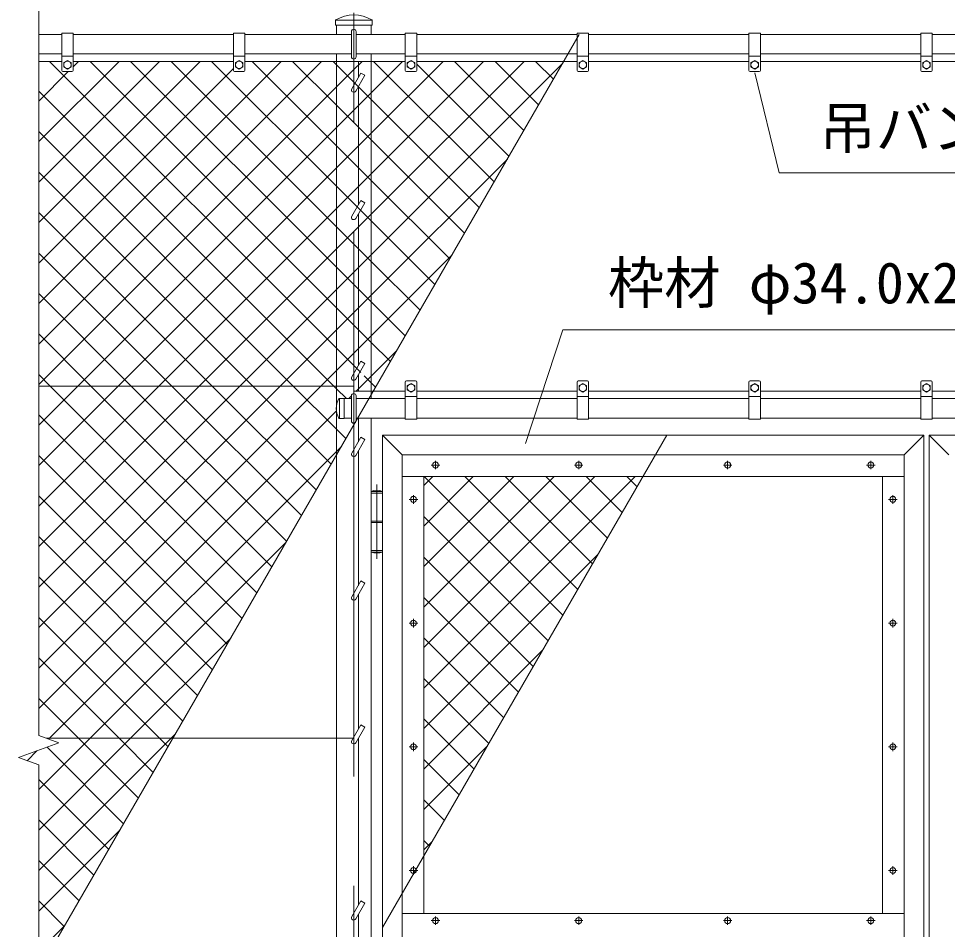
# Model space of a CAD drawing. Units: millimetres, scale not verified. Extents: x -6300 to 6300, y -4455 to 4455.
# Drawn here: x 331 to 1953, y -112 to 1479 of the extents above; entities that cross this region are included whole.
import ezdxf
from ezdxf.enums import TextEntityAlignment as Align

# ---------------------------------------------------------------- set-up
doc = ezdxf.new("R2010")
doc.units = ezdxf.units.MM
doc.header["$LTSCALE"] = 30
doc.linetypes.add('USER1', pattern=[50.8, 31.75, -6.35, 6.35, -6.35])
for name, color, linetype, lineweight in [('0-0_D-STR1', 1, 'Continuous', 18), ('0-1_D-STR3', 3, 'Continuous', 13), ('0-2_D-BMK', 2, 'USER1', 13), ('0-5_D-DCR-HCH', 7, 'Continuous', 9), ('0-6_D-STR-DIM', 7, 'Continuous', 9), ('0-8_D-STR-TXT', 7, 'Continuous', 9), ('0-A_Defpoints', 8, 'Continuous', 18), ('0-B_D-STR2', 7, 'Continuous', 9)]:
    doc.layers.add(name, color=color, linetype=linetype, lineweight=lineweight)
doc.styles.add('ＭＳ ゴシック', font='')
doc.styles.get('ＭＳ ゴシック').set_extended_font_data('MS Gothic')

msp = doc.modelspace()

# ---------------------------------------------------------------- linework, layer by layer
at = {"layer": '0-0_D-STR1'}
for p, q in [((884.29, 1475.95), (947.82, 1475.95)), ((883.96, 1475.01), (883.96, 1466.95)), ((883.96, 1466.95), (948.16, 1466.95)), ((885.81, 1450.95), (885.81, 1466.95)), ((946.31, 1466.95), (946.31, 1450.95)), ((948.16, 1475.01), (948.16, 1466.95)), ((366.06, 1450.95), (406.06, 1450.95)), ((426.06, 1450.95), (706.06, 1450.95)), ((726.06, 1450.95), (912.06, 1450.95)), ((1006.06, 1450.95), (920.06, 1450.95)), ((1306.06, 1450.95), (1026.06, 1450.95)), ((1606.06, 1450.95), (1326.06, 1450.95)), ((1906.06, 1450.95), (1626.06, 1450.95)), ((2206.06, 1450.95), (1926.06, 1450.95)), ((366.06, 1416.95), (406.06, 1416.95)), ((426.06, 1416.95), (706.06, 1416.95)), ((726.06, 1416.95), (912.06, 1416.95)), ((885.81, -985.05), (885.81, 1416.95)), ((1006.06, 1416.95), (920.06, 1416.95)), ((946.31, 1416.95), (946.31, 814.95)), ((1306.06, 1416.95), (1026.06, 1416.95)), ((1606.06, 1416.95), (1326.06, 1416.95)), ((1906.06, 1416.95), (1626.06, 1416.95)), ((2206.06, 1416.95), (1926.06, 1416.95)), ((890.73, 815.45), (899.06, 815.45)), ((891.06, 815.45), (891.06, 780.45)), ((899.06, 815.45), (899.06, 780.45)), ((912.06, 814.95), (899.06, 814.95)), ((1006.06, 814.95), (920.06, 814.95)), ((1306.06, 814.95), (1026.06, 814.95)), ((1606.06, 814.95), (1326.06, 814.95)), ((1906.06, 814.95), (1626.06, 814.95)), ((2206.06, 814.95), (1926.06, 814.95)), ((890.73, 780.45), (899.06, 780.45)), ((912.06, 780.95), (899.06, 780.95)), ((1006.06, 780.95), (920.06, 780.95)), ((946.31, 780.95), (946.31, -1354.05)), ((1306.06, 780.95), (1026.06, 780.95)), ((1606.06, 780.95), (1326.06, 780.95)), ((1906.06, 780.95), (1626.06, 780.95)), ((2206.06, 780.95), (1926.06, 780.95)), ((966.31, -1019.05), (966.31, 750.95)), ((966.31, 750.95), (1911.31, 750.95)), ((966.31, 750.95), (1000.31, 716.95)), ((1911.31, 750.95), (1877.31, 716.95)), ((1911.31, 750.95), (1911.31, -126.05)), ((2865.81, 750.95), (1920.81, 750.95)), ((1920.81, 750.95), (1954.81, 716.95)), ((1920.81, 750.95), (1920.81, -126.05)), ((1000.31, -985.05), (1000.31, 716.95)), ((1000.31, 716.95), (1877.31, 716.95)), ((1877.31, 716.95), (1877.31, -126.05)), ((1000.31, 678.95), (1877.31, 678.95)), ((1038.31, -84.05), (1038.31, 678.95)), ((1839.31, 678.95), (1839.31, -84.05)), ((1877.31, -84.05), (1000.31, -84.05))]:
    msp.add_line(p, q, dxfattribs=at)
for centre, radius, start, end in [((885.46, 1475.01), 1.5, 120.85073, 180), ((916.06, 1423.78), 61.17, 59.14927, 120.85073), ((946.66, 1475.01), 1.5, 0, 59.14927), ((921.28, 797.95), 35.72, 151.52136, 208.47864), ((890.73, 814.45), 1, 90, 147.70173), ((890.73, 781.45), 1, 212.29827, 270)]:
    msp.add_arc(centre, radius, start, end, dxfattribs=at)
at = {"layer": '0-1_D-STR3'}
for p, q in [((406.06, 1452.95), (406.06, 1387.95)), ((406.06, 1452.95), (426.06, 1452.95)), ((426.06, 1452.95), (426.06, 1387.95)), ((706.06, 1452.95), (706.06, 1387.95)), ((706.06, 1452.95), (726.06, 1452.95)), ((726.06, 1452.95), (726.06, 1387.95)), ((912.06, 1411.95), (912.06, 1455.95)), ((920.06, 1411.95), (920.06, 1455.95)), ((1006.06, 1452.95), (1006.06, 1387.95)), ((1026.06, 1452.95), (1006.06, 1452.95)), ((1026.06, 1452.95), (1026.06, 1387.95)), ((1306.06, 1452.95), (1306.06, 1387.95)), ((1326.06, 1452.95), (1306.06, 1452.95)), ((1326.06, 1452.95), (1326.06, 1387.95)), ((1606.06, 1452.95), (1606.06, 1387.95)), ((1626.06, 1452.95), (1606.06, 1452.95)), ((1626.06, 1452.95), (1626.06, 1387.95)), ((1906.06, 1452.95), (1906.06, 1387.95)), ((1926.06, 1452.95), (1906.06, 1452.95)), ((1926.06, 1452.95), (1926.06, 1387.95)), ((406.06, 1412.95), (426.06, 1412.95)), ((706.06, 1412.95), (726.06, 1412.95)), ((1026.06, 1412.95), (1006.06, 1412.95)), ((1326.06, 1412.95), (1306.06, 1412.95)), ((1626.06, 1412.95), (1606.06, 1412.95)), ((1926.06, 1412.95), (1906.06, 1412.95)), ((406.06, 1403.95), (366.06, 1403.95)), ((416.06, 1405.45), (409.56, 1401.69)), ((409.56, 1401.69), (409.56, 1394.21)), ((422.56, 1401.69), (416.06, 1405.45)), ((422.56, 1401.69), (422.56, 1394.21)), ((706.06, 1403.95), (426.06, 1403.95)), ((716.06, 1405.45), (709.56, 1401.69)), ((709.56, 1401.69), (709.56, 1394.21)), ((722.56, 1401.69), (716.06, 1405.45)), ((722.56, 1401.69), (722.56, 1394.21)), ((1006.06, 1403.95), (726.06, 1403.95)), ((924.06, 1375.81), (924.06, 1403.95)), ((1009.56, 1401.69), (1016.06, 1405.45)), ((1009.56, 1401.69), (1009.56, 1394.21)), ((1016.06, 1405.45), (1022.56, 1401.69)), ((1022.56, 1401.69), (1022.56, 1394.21)), ((1026.06, 1403.95), (1306.06, 1403.95)), ((1309.56, 1401.69), (1316.06, 1405.45)), ((1309.56, 1401.69), (1309.56, 1394.21)), ((1316.06, 1405.45), (1322.56, 1401.69)), ((1322.56, 1401.69), (1322.56, 1394.21)), ((1326.06, 1403.95), (1606.06, 1403.95)), ((1609.56, 1401.69), (1616.06, 1405.45)), ((1609.56, 1401.69), (1609.56, 1394.21)), ((1616.06, 1405.45), (1622.56, 1401.69)), ((1622.56, 1401.69), (1622.56, 1394.21)), ((1626.06, 1403.95), (1906.06, 1403.95)), ((1909.56, 1401.69), (1916.06, 1405.45)), ((1909.56, 1401.69), (1909.56, 1394.21)), ((1916.06, 1405.45), (1922.56, 1401.69)), ((1922.56, 1401.69), (1922.56, 1394.21)), ((1926.06, 1403.95), (2206.06, 1403.95)), ((408.06, 1385.95), (424.06, 1385.95)), ((708.06, 1385.95), (724.06, 1385.95)), ((928.52, 1383.54), (912.59, 1355.95)), ((935.45, 1379.54), (919.52, 1351.95)), ((935.45, 1379.54), (928.52, 1383.54)), ((1024.06, 1385.95), (1008.06, 1385.95)), ((1324.06, 1385.95), (1308.06, 1385.95)), ((1624.06, 1385.95), (1608.06, 1385.95)), ((1924.06, 1385.95), (1908.06, 1385.95)), ((924.06, 1153.31), (924.06, 1359.81)), ((928.52, 1161.04), (912.59, 1133.45)), ((935.45, 1157.04), (919.52, 1129.45)), ((935.45, 1157.04), (928.52, 1161.04)), ((924.06, 872.81), (924.06, 1137.31)), ((928.52, 880.54), (912.59, 852.95)), ((935.45, 876.54), (919.52, 848.95)), ((935.45, 876.54), (928.52, 880.54)), ((924.06, 827.95), (924.06, 856.81)), ((1006.06, 778.95), (1006.06, 843.95)), ((1024.06, 845.95), (1008.06, 845.95)), ((1026.06, 778.95), (1026.06, 843.95)), ((1306.06, 778.95), (1306.06, 843.95)), ((1324.06, 845.95), (1308.06, 845.95)), ((1326.06, 778.95), (1326.06, 843.95)), ((1606.06, 778.95), (1606.06, 843.95)), ((1624.06, 845.95), (1608.06, 845.95)), ((1626.06, 778.95), (1626.06, 843.95)), ((1906.06, 778.95), (1906.06, 843.95)), ((1924.06, 845.95), (1908.06, 845.95)), ((1926.06, 778.95), (1926.06, 843.95)), ((366.06, 836.95), (914.9, 836.95)), ((1006.06, 827.95), (916.06, 827.95)), ((1009.56, 837.69), (1016.06, 841.45)), ((1009.56, 830.21), (1009.56, 837.69)), ((1009.56, 830.21), (1016.06, 826.45)), ((1016.06, 841.45), (1022.56, 837.69)), ((1016.06, 826.45), (1022.56, 830.21)), ((1022.56, 830.21), (1022.56, 837.69)), ((1026.06, 827.95), (1306.06, 827.95)), ((1309.56, 837.69), (1316.06, 841.45)), ((1309.56, 830.21), (1309.56, 837.69)), ((1316.06, 841.45), (1322.56, 837.69)), ((1322.56, 830.21), (1322.56, 837.69)), ((1326.06, 827.95), (1606.06, 827.95)), ((1609.56, 830.21), (1609.56, 837.69)), ((1609.56, 830.21), (1616.06, 826.45)), ((1616.06, 826.45), (1622.56, 830.21)), ((1622.56, 830.21), (1622.56, 837.69)), ((1626.06, 827.95), (1906.06, 827.95)), ((1909.56, 837.69), (1916.06, 841.45)), ((1909.56, 830.21), (1909.56, 837.69)), ((1909.56, 830.21), (1916.06, 826.45)), ((1916.06, 841.45), (1922.56, 837.69)), ((1916.06, 826.45), (1922.56, 830.21)), ((1922.56, 830.21), (1922.56, 837.69)), ((1926.06, 827.95), (2206.06, 827.95)), ((912.06, 775.95), (912.06, 819.95)), ((920.06, 775.95), (920.06, 819.95)), ((1026.06, 818.95), (1006.06, 818.95)), ((1326.06, 818.95), (1306.06, 818.95)), ((1626.06, 818.95), (1606.06, 818.95)), ((1926.06, 818.95), (1906.06, 818.95)), ((924.06, 739.81), (924.06, 780.95)), ((1026.06, 778.95), (1006.06, 778.95)), ((1326.06, 778.95), (1306.06, 778.95)), ((1626.06, 778.95), (1606.06, 778.95)), ((1926.06, 778.95), (1906.06, 778.95)), ((928.52, 747.54), (912.59, 719.95)), ((935.45, 743.54), (928.52, 747.54)), ((935.45, 743.54), (919.52, 715.95)), ((924.06, 488.81), (924.06, 723.81)), ((966.31, 652.95), (946.31, 652.95)), ((946.31, 652.95), (946.31, 546.95)), ((966.31, 649.95), (946.31, 649.95)), ((966.31, 546.95), (966.31, 652.95)), ((966.31, 600.95), (946.31, 600.95)), ((946.31, 598.95), (966.31, 598.95)), ((946.31, 549.95), (966.31, 549.95)), ((966.31, 546.95), (946.31, 546.95)), ((928.52, 496.54), (912.59, 468.95)), ((935.45, 492.54), (919.52, 464.95)), ((935.45, 492.54), (928.52, 496.54)), ((924.06, 237.81), (924.06, 472.81)), ((928.52, 245.54), (912.59, 217.95)), ((935.45, 241.54), (928.52, 245.54)), ((935.45, 241.54), (919.52, 213.95)), ((378.84, 221.95), (914.9, 221.95)), ((924.06, -69.69), (924.06, 221.81)), ((928.52, -61.96), (912.59, -89.55)), ((935.45, -65.96), (928.52, -61.96)), ((935.45, -65.96), (919.52, -93.55)), ((924.06, -377.19), (924.06, -85.69))]:
    msp.add_line(p, q, dxfattribs=at)
for points in [[(422.56, 1394.21), (416.06, 1390.45), (409.56, 1394.21)], [(722.56, 1394.21), (716.06, 1390.45), (709.56, 1394.21)], [(1009.56, 1394.21), (1016.06, 1390.45), (1022.56, 1394.21)], [(1309.56, 1394.21), (1316.06, 1390.45), (1322.56, 1394.21)], [(1609.56, 1394.21), (1616.06, 1390.45), (1622.56, 1394.21)], [(1909.56, 1394.21), (1916.06, 1390.45), (1922.56, 1394.21)], [(1309.56, 830.21), (1316.06, 826.45), (1322.56, 830.21)], [(1609.56, 837.69), (1616.06, 841.45), (1622.56, 837.69)]]:
    msp.add_lwpolyline(points, dxfattribs=at)
for centre, radius in [((416.06, 1397.95), 6.49), ((716.06, 1397.95), 6.49), ((1016.06, 1397.95), 6.49), ((1316.06, 1397.95), 6.49), ((1616.06, 1397.95), 6.49), ((1916.06, 1397.95), 6.49), ((1016.06, 833.95), 6.49), ((1316.06, 833.95), 6.49), ((1616.06, 833.95), 6.49), ((1916.06, 833.95), 6.49), ((1058.81, 698.95), 5.25), ((1308.81, 698.95), 5.25), ((1568.81, 698.95), 5.25), ((1818.81, 698.95), 5.25), ((1020.31, 638.95), 5.25), ((1857.31, 638.95), 5.25), ((1020.31, 422.95), 5.25), ((1857.31, 422.95), 5.25), ((1020.31, 206.95), 5.25), ((1857.31, 206.95), 5.25), ((1020.31, -9.05), 5.25), ((1857.31, -9.05), 5.25), ((1058.81, -96.55), 5.25), ((1308.81, -96.55), 5.25), ((1568.81, -96.55), 5.25), ((1818.81, -96.55), 5.25)]:
    msp.add_circle(centre, radius, dxfattribs=at)
for centre, radius, start, end in [((916.06, 1455.95), 4, 0, 180), ((916.06, 1411.95), 4, 180, 0), ((408.06, 1387.95), 2, 180, 270), ((424.06, 1387.95), 2, 270, 0), ((708.06, 1387.95), 2, 180, 270), ((724.06, 1387.95), 2, 270, 0), ((1008.06, 1387.95), 2, 180, 270), ((1024.06, 1387.95), 2, 270, 0), ((1308.06, 1387.95), 2, 180, 270), ((1324.06, 1387.95), 2, 270, 0), ((1608.06, 1387.95), 2, 180, 270), ((1624.06, 1387.95), 2, 270, 0), ((1908.06, 1387.95), 2, 180, 270), ((1924.06, 1387.95), 2, 270, 0), ((916.06, 1353.95), 4, 150, 330), ((916.06, 1131.45), 4, 150, 330), ((916.06, 850.95), 4, 150, 330), ((1008.06, 843.95), 2, 90, 180), ((1024.06, 843.95), 2, 0, 90), ((1308.06, 843.95), 2, 90, 180), ((1324.06, 843.95), 2, 0, 90), ((1608.06, 843.95), 2, 90, 180), ((1624.06, 843.95), 2, 0, 90), ((1908.06, 843.95), 2, 90, 180), ((1924.06, 843.95), 2, 0, 90), ((916.06, 819.95), 4, 0, 180), ((916.06, 775.95), 4, 180, 0), ((916.06, 717.95), 4, 150, 330), ((956.31, 628.95), 26, 67.38014, 112.61986), ((956.31, 570.95), 26, 247.38014, 292.61986), ((916.06, 466.95), 4, 150, 330), ((916.06, 215.95), 4, 150, 330), ((916.06, -91.55), 4, 150, 330)]:
    msp.add_arc(centre, radius, start, end, dxfattribs=at)
at = {"layer": '0-2_D-BMK'}
for p, q in [((916.06, -1369.05), (916.06, 1490.95)), ((1051.37, 698.95), (1066.25, 698.95)), ((1058.81, 706.39), (1058.81, 691.51)), ((1301.37, 698.95), (1316.25, 698.95)), ((1308.81, 706.39), (1308.81, 691.51)), ((1561.37, 698.95), (1576.25, 698.95)), ((1568.81, 706.39), (1568.81, 691.51)), ((1811.37, 698.95), (1826.25, 698.95)), ((1818.81, 706.39), (1818.81, 691.51)), ((956.31, 534.95), (956.31, 664.95)), ((1012.87, 638.95), (1027.75, 638.95)), ((1020.31, 646.39), (1020.31, 631.51)), ((1849.87, 638.95), (1864.75, 638.95)), ((1857.31, 646.39), (1857.31, 631.51)), ((1012.87, 422.95), (1027.75, 422.95)), ((1020.31, 430.39), (1020.31, 415.51)), ((1849.87, 422.95), (1864.75, 422.95)), ((1857.31, 430.39), (1857.31, 415.51)), ((1020.31, 214.39), (1020.31, 199.51)), ((1857.31, 214.39), (1857.31, 199.51)), ((1012.87, 206.95), (1027.75, 206.95)), ((1849.87, 206.95), (1864.75, 206.95)), ((1012.87, -9.05), (1027.75, -9.05)), ((1020.31, -1.61), (1020.31, -16.49)), ((1849.87, -9.05), (1864.75, -9.05)), ((1857.31, -1.61), (1857.31, -16.49)), ((1051.37, -96.55), (1066.25, -96.55)), ((1058.81, -89.11), (1058.81, -103.99)), ((1301.37, -96.55), (1316.25, -96.55)), ((1308.81, -89.11), (1308.81, -103.99)), ((1561.37, -96.55), (1576.25, -96.55)), ((1568.81, -89.11), (1568.81, -103.99)), ((1811.37, -96.55), (1826.25, -96.55)), ((1818.81, -89.11), (1818.81, -103.99))]:
    msp.add_line(p, q, dxfattribs=at)
at = {"layer": '0-5_D-DCR-HCH'}
for p, q in [((366.06, 1263.75), (506.26, 1403.95)), ((366.06, 1193.04), (576.97, 1403.95)), ((366.06, 1122.33), (647.68, 1403.95)), ((366.06, 980.91), (789.1, 1403.95)), ((366.06, 910.2), (859.81, 1403.95)), ((426.06, 1394.46), (435.55, 1403.95)), ((885.81, 973.76), (455.62, 1403.95)), ((885.81, 1044.47), (526.33, 1403.95)), ((885.81, 1115.18), (597.04, 1403.95)), ((885.81, 1185.89), (667.75, 1403.95)), ((885.81, 1256.61), (738.46, 1403.95)), ((885.81, 1327.32), (809.17, 1403.95)), ((885.81, 1398.03), (879.88, 1403.95)), ((916.06, 1367.78), (885.81, 1398.03)), ((946.31, 1278.31), (1071.95, 1403.95)), ((946.31, 1207.6), (1142.66, 1403.95)), ((946.31, 1136.89), (1213.37, 1403.95)), ((946.31, 1066.18), (1280.82, 1400.7)), ((1161.14, 1193.4), (950.59, 1403.95)), ((1187.02, 1238.23), (1026.06, 1399.2)), ((1212.91, 1283.06), (1092.01, 1403.95)), ((1238.79, 1327.89), (1162.73, 1403.95)), ((1264.67, 1372.72), (1233.44, 1403.95)), ((366.06, 1051.62), (706.06, 1391.62)), ((366.06, 1334.46), (417.55, 1385.95)), ((946.31, 1337.53), (916.06, 1367.78)), ((1135.26, 1148.57), (946.31, 1337.53)), ((916.06, 1297.07), (885.81, 1327.32)), ((946.31, 1266.82), (916.06, 1297.07)), ((916.06, 1248.06), (946.31, 1278.31)), ((1109.38, 1103.75), (946.31, 1266.82)), ((916.06, 1226.36), (885.81, 1256.61)), ((885.81, 1217.81), (916.06, 1248.06)), ((946.31, 995.47), (1184.23, 1233.39)), ((504.95, 836.95), (885.81, 1217.81)), ((946.31, 1196.11), (916.06, 1226.36)), ((739.78, 836.95), (366.06, 1210.67)), ((916.06, 1177.35), (946.31, 1207.6)), ((916.06, 1155.64), (885.81, 1185.89)), ((1083.5, 1058.92), (946.31, 1196.11)), ((885.81, 1147.1), (916.06, 1177.35)), ((946.31, 1125.39), (916.06, 1155.64)), ((669.07, 836.95), (366.06, 1139.96)), ((575.66, 836.95), (885.81, 1147.1)), ((916.06, 1106.64), (946.31, 1136.89)), ((1057.61, 1014.09), (946.31, 1125.39)), ((916.06, 1084.93), (885.81, 1115.18)), ((885.81, 1076.39), (916.06, 1106.64)), ((646.37, 836.95), (885.81, 1076.39)), ((946.31, 1054.68), (916.06, 1084.93)), ((598.35, 836.95), (366.06, 1069.25)), ((916.06, 1035.93), (946.31, 1066.18)), ((946.31, 924.76), (1087.64, 1066.09)), ((1031.73, 969.26), (946.31, 1054.68)), ((916.06, 1014.22), (885.81, 1044.47)), ((885.81, 1005.68), (916.06, 1035.93)), ((717.08, 836.95), (885.81, 1005.68)), ((946.31, 983.97), (916.06, 1014.22)), ((527.64, 836.95), (366.06, 998.54)), ((916.06, 965.22), (946.31, 995.47)), ((916.06, 943.51), (885.81, 973.76)), ((1005.85, 924.43), (946.31, 983.97)), ((885.81, 934.97), (916.06, 965.22)), ((946.31, 913.26), (916.06, 943.51)), ((456.93, 836.95), (366.06, 927.83)), ((787.79, 836.95), (885.81, 934.97)), ((916.06, 894.51), (946.31, 924.76)), ((979.97, 879.6), (946.31, 913.26)), ((885.81, 864.26), (916.06, 894.51)), ((858.5, 836.95), (885.81, 864.26)), ((386.22, 836.95), (366.06, 857.12)), ((366.06, 698.06), (504.95, 836.95)), ((366.06, 627.35), (575.66, 836.95)), ((366.06, 556.64), (646.37, 836.95)), ((366.06, 485.93), (717.08, 836.95)), ((366.06, 415.22), (787.79, 836.95)), ((366.06, 344.51), (858.5, 836.95)), ((747.03, 476.14), (386.22, 836.95)), ((772.91, 520.97), (456.93, 836.95)), ((798.8, 565.8), (527.64, 836.95)), ((824.68, 610.63), (598.35, 836.95)), ((850.56, 655.46), (669.07, 836.95)), ((876.44, 700.29), (739.78, 836.95)), ((907.21, 814.95), (912.06, 819.8)), ((916.2, 823.94), (916.25, 823.99)), ((721.15, 431.31), (366.06, 786.41)), ((695.27, 386.49), (366.06, 715.7)), ((669.39, 341.66), (366.06, 644.98)), ((643.5, 296.83), (366.06, 574.27)), ((455.63, 221.95), (797.86, 564.18)), ((617.62, 252), (366.06, 503.56)), ((576.96, 221.95), (366.06, 432.85)), ((526.34, 221.95), (701.27, 396.88)), ((506.25, 221.95), (366.06, 362.14)), ((435.54, 221.95), (366.06, 291.43)), ((597.05, 221.95), (604.67, 229.57)), ((366.06, 132.38), (455.63, 221.95)), ((366.06, 61.67), (526.34, 221.95)), ((366.06, -9.04), (597.05, 221.95)), ((539.98, 117.51), (435.54, 221.95)), ((565.86, 162.34), (506.25, 221.95)), ((591.74, 207.17), (576.96, 221.95)), ((345.68, 182.72), (362.7, 199.73)), ((514.09, 72.68), (380.55, 206.23)), ((488.21, 27.86), (366.06, 150.01)), ((462.33, -16.97), (366.06, 79.3)), ((366.06, -79.75), (508.08, 62.27)), ((436.45, -61.8), (366.06, 8.59)), ((410.57, -106.63), (366.06, -62.12)), ((366.06, -150.46), (411.49, -105.03))]:
    msp.add_line(p, q, dxfattribs=at)
for points in [[(366.06, 839.48), (885.81, 1359.23), (916.06, 1389.48), (930.52, 1403.95)], [(366.06, 768.77), (434.24, 836.95), (885.81, 1288.52), (916.06, 1318.77), (946.31, 1349.02), (1001.24, 1403.95)], [(928.45, 860.41), (916.06, 872.8), (885.81, 903.05), (384.91, 1403.95)], [(903.2, 814.95), (885.81, 832.34), (881.2, 836.95), (366.06, 1352.09)], [(902.32, 745.12), (885.81, 761.63), (810.49, 836.95), (366.06, 1281.38)], [(919.6, 827.35), (946.31, 854.05), (991.04, 898.79)], [(954.09, 834.77), (946.31, 842.55), (934.3, 854.56)], [(366.06, 273.8), (885.81, 793.55), (885.84, 793.58)], [(383.3, 220.33), (384.92, 221.95), (885.81, 722.84), (894.45, 731.48)]]:
    msp.add_lwpolyline(points, dxfattribs=at)
at = {"layer": '0-6_D-STR-DIM'}
for p, q in [((366.06, 226.6), (366.06, 1513.95)), ((330.82, 188.13), (401.3, 213.78)), ((401.3, 213.78), (366.06, 226.6)), ((366.06, 175.3), (330.82, 188.13)), ((366.06, -1142.05), (366.06, 175.3))]:
    msp.add_line(p, q, dxfattribs=at)
at = {"layer": '0-8_D-STR-TXT'}
for points in [[(2112.74, 1209.08), (1659.07, 1209.08), (1616.53, 1384.01)], [(2085.07, 935.38), (1281.15, 935.38), (1216.04, 736.65)]]:
    msp.add_lwpolyline(points, dxfattribs=at)
at = {"layer": '0-A_Defpoints'}
for p, q in [((366.06, -183.72), (1309.84, 1450.95)), ((966.31, -108.76), (1462.66, 750.95))]:
    msp.add_line(p, q, dxfattribs=at)
at = {"layer": '0-B_D-STR2'}
for p, q in [((1038.31, 663.21), (1054.05, 678.95)), ((1038.31, 592.5), (1124.76, 678.95)), ((1038.31, 521.79), (1195.47, 678.95)), ((1038.31, 451.07), (1266.18, 678.95)), ((1038.31, 380.36), (1336.9, 678.95)), ((1038.31, 309.65), (1407.61, 678.95)), ((1281.31, 436.84), (1039.2, 678.95)), ((1307.19, 481.67), (1109.91, 678.95)), ((1333.07, 526.5), (1180.62, 678.95)), ((1358.95, 571.33), (1251.33, 678.95)), ((1384.84, 616.16), (1322.04, 678.95)), ((1410.72, 660.98), (1392.75, 678.95)), ((1255.43, 392.01), (1038.31, 609.13)), ((1038.31, 238.94), (1342.92, 543.55)), ((1229.54, 347.18), (1038.31, 538.42)), ((1203.66, 302.35), (1038.31, 467.71)), ((1177.78, 257.53), (1038.31, 397)), ((1038.31, 168.23), (1246.33, 376.25)), ((1151.9, 212.7), (1038.31, 326.29)), ((1126.02, 167.87), (1038.31, 255.58)), ((1038.31, 97.52), (1149.73, 208.95)), ((1100.13, 123.04), (1038.31, 184.87)), ((1074.25, 78.21), (1038.31, 114.16)), ((1048.37, 33.38), (1038.31, 43.45)), ((1038.31, 26.81), (1053.14, 41.64))]:
    msp.add_line(p, q, dxfattribs=at)

# ---------------------------------------------------------------- texts
at = {"layer": '0-8_D-STR-TXT', "style": 'ＭＳ ゴシック'}
for s, p in [('吊バンド', (1728.99, 1229.86)), ('枠材 φ34.0x2.3', (1359.82, 959.58))]:
    msp.add_text(s, height=72.14, dxfattribs=at).set_placement(p, align=Align.BOTTOM_LEFT)

doc.saveas('drawing.dxf')
